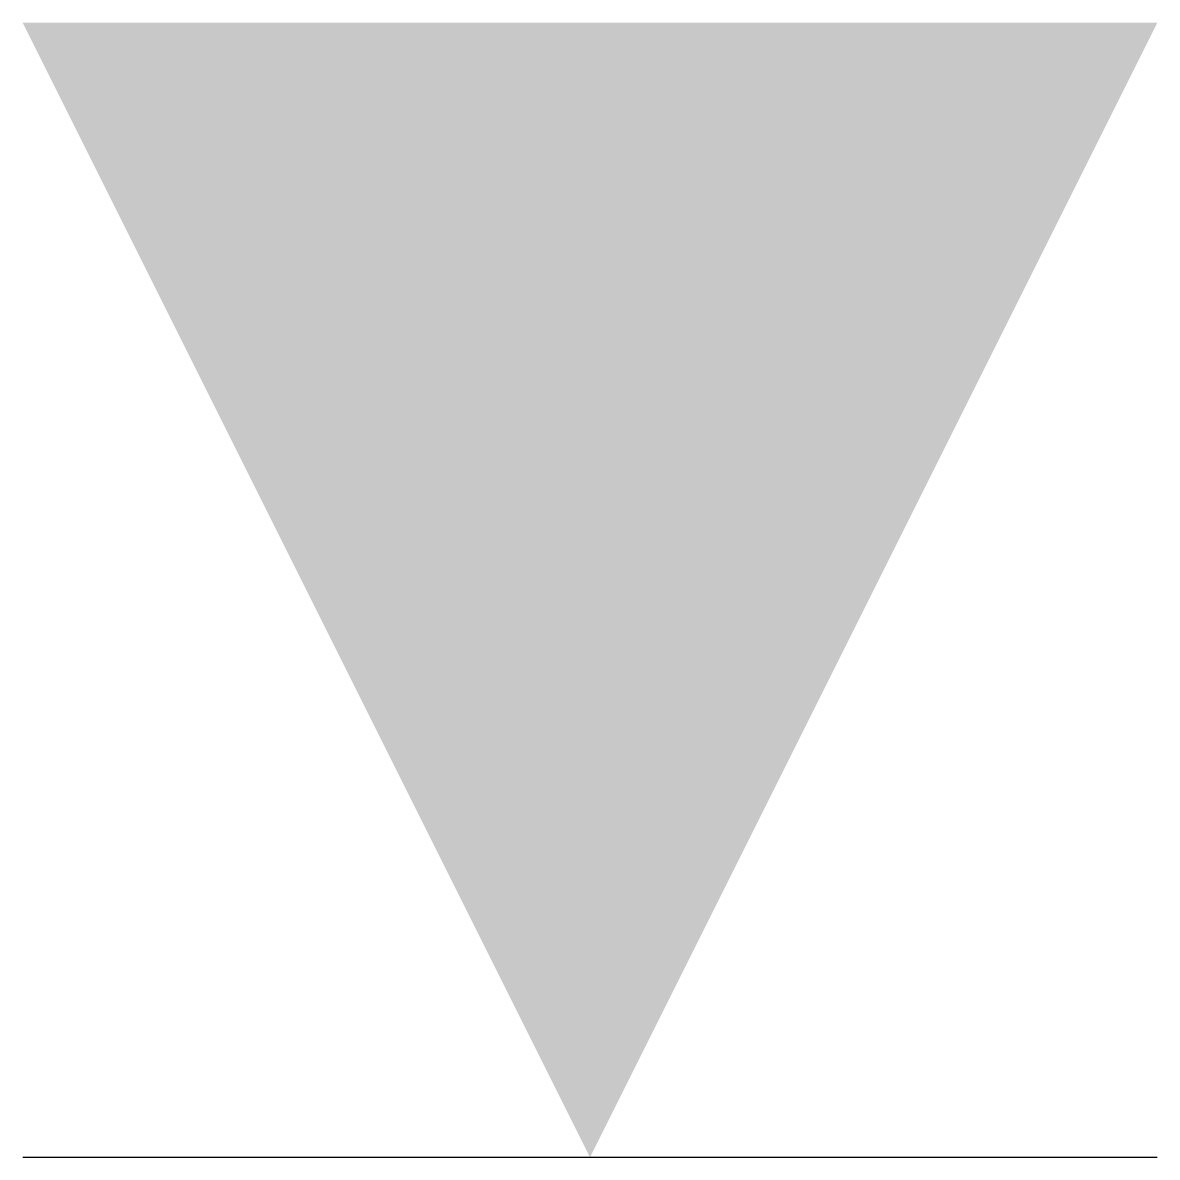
# Model space of a CAD drawing. Extents: x -2 to 2, y 0 to 4.
import ezdxf

# ---------------------------------------------------------------- set-up
doc = ezdxf.new("R2010")
doc.units = 0
doc.header["$MEASUREMENT"] = 0
doc.layers.get('0').update_dxf_attribs({"linetype": 'CONTINUOUS'})

msp = doc.modelspace()

# ---------------------------------------------------------------- hatches: boundary and pattern name
msp.add_hatch(color=5).paths.add_polyline_path([(-2, 4), (0, 0), (2, 4)])

# ---------------------------------------------------------------- linework, layer by layer
at = {"color": 5}
msp.add_line((-2, 0), (2, 0), dxfattribs=at)

doc.saveas('drawing.dxf')
